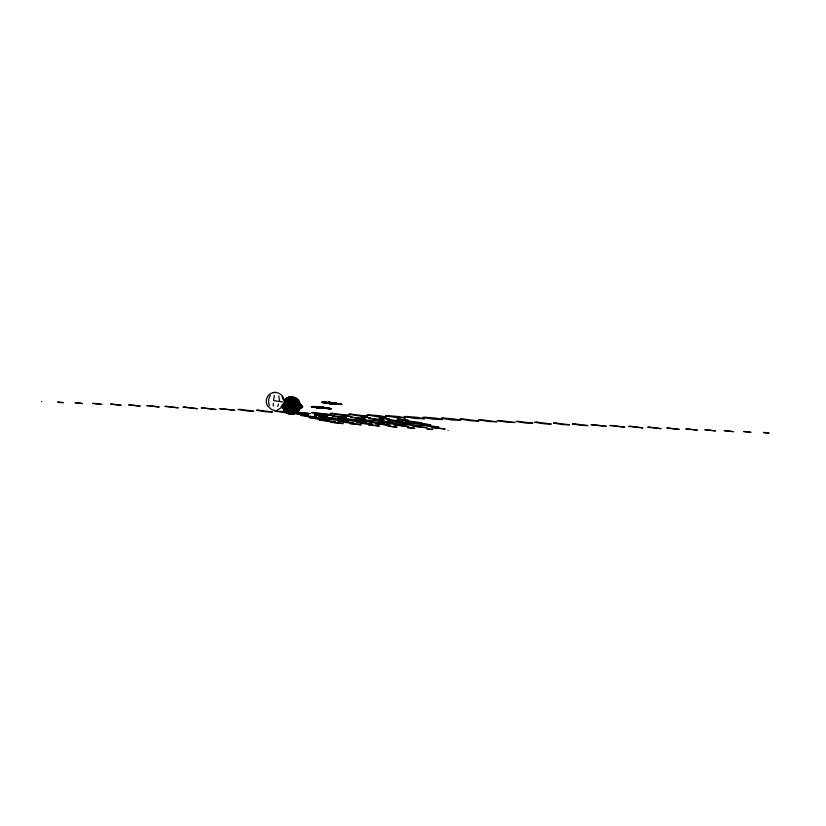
<?xml version="1.0" encoding="UTF-8"?>
<svg xmlns="http://www.w3.org/2000/svg" width="826" height="826" viewBox="0 0 826 826"><rect width="100%" height="100%" fill="white"/><g stroke="black" fill="none" stroke-linecap="round" stroke-linejoin="round"><path stroke-width="1.24" d="M273.313 405.969L273.313 403.367M274.346 395.458L273.499 400.569L286.694 402.603M277.763 406.444L278.538 403.924M281.036 406.981L282.399 404.554M283.401 405.019L281.893 407.373L277.123 410.15M283.948 399.485C282.688 392.536 273.076 389.944 268.533 395.334A9.003 8.921 64.5 0 0 267.5 405.845L271.63 409.562L274.335 410.295M324.566 402.117L321.603 402.138L323.038 402.654M325.258 402.231L322.667 402.252L328.036 403.222M325.909 402.334L323.833 402.376L324.618 402.747M324.711 402.469L326.559 402.448M328.397 402.747L326.786 402.696L329.285 403.15M332.599 403.429L334.22 403.48L331.711 403.026M333.88 403.635L335.088 403.573L334.54 403.325M334.437 403.728L336.285 403.697L335.604 403.387M337.173 403.8L325.155 402.52M335.748 403.945L338.557 403.945L337.4 403.491M313.756 406.485L311.216 406.568L312.517 407.073M314.5 406.599L311.567 406.609L312.817 407.094M315.191 406.712L312.734 406.733L317.649 407.652M316.172 406.877L313.88 406.857L314.623 407.197M317.37 407.073L316.833 407.321M322.852 407.961L323.833 407.91L321.324 407.455M323.493 408.065L325.454 408.085M325.031 408.323L327.715 408.323M325.878 408.457L328.397 408.395L327.21 407.93M295.326 411.72L293.096 411.833L294.108 412.298M296.162 411.782L298.031 411.678L283.803 410.171L297.061 412.484L292.032 412.37M273.292 392.556L276.09 392.412M338.195 404.327L341.499 404.286L328.8 402.303L339.063 403.997L326.982 403.274L340.519 404.172L328.82 402.314L339.548 404.059L326.807 403.284L341.985 404.337L328.789 402.303L340.033 404.11L326.838 403.284L341.004 404.224L328.831 402.324M292.259 396.666L292.373 396.717M291.516 397.254L288.511 397.192L295.945 397.977C279.24 395.685 300.84 397.678 292.817 397.389M290.597 399.619L284.856 399.495L299.084 401.013L285.827 398.7L298.289 400.021L293.251 399.918M323.947 402.014L333.642 402.923M325.589 402.283L329.471 402.613M329.956 402.83L325.919 402.603L326.456 402.851M286.064 400.641L299.673 402.417L284.939 401.188M331.05 403.336L333.239 403.532M285.858 401.064L299.848 402.892L284.691 401.612M331.784 403.677L338.784 403.966L333.735 402.912M285.641 401.477L300.034 403.356L285.713 402.252M285.455 401.901L300.272 403.831L285.207 402.644M285.362 402.334L300.716 404.337L285.104 403.088M285.269 402.778L301.149 404.833L285.011 403.532M285.176 403.212L301.593 405.339L283.927 403.811M285.073 403.646L295.615 404.492L302.037 405.834L283.814 404.244M284.98 404.079L295.687 404.926L302.481 406.34L293.292 406L282.657 404.203M313.55 406.444L323.255 407.352M314.675 406.629L319.084 407.042M319.394 407.187L315.522 407.032L316.069 407.28M319.559 407.27L317.256 407.218L318.898 407.579M320.664 407.765L322.625 407.662M320.829 407.848L326.342 408.178L325.599 407.837M321.314 408.065L326.053 408.488M289.544 409.83L283.586 409.696L297.546 412.081L284.206 410.667L289.596 410.78M292.559 410.285L298.888 410.429L289.544 408.901L283.225 408.767L298.341 411.265L292.383 411.131M289.637 411.265L284.609 411.152L291.289 412.814L284.598 412.67L274.717 411.059L286.529 411.74M292.29 411.555L310.4 413.609L285.001 411.647L296.575 412.876L295.884 412.556M289.72 412.236L285.404 412.143L296.09 413.279L288.181 411.957M290.071 413.785C282.048 413.506 303.648 415.488 286.942 413.207L294.376 413.991L291.371 413.929M41.527 401.498L41.63 401.55M448.033 430.418L448.136 430.47M327.406 407.941L318.516 406.784L329.161 408.488L316.472 407.714L329.646 408.54L318.454 406.753L330.617 408.653L316.327 407.724L331.587 408.767L318.392 406.733L331.102 408.715L316.358 407.714M318.433 406.753L330.132 408.602L316.41 407.714M318.475 406.764L323.73 407.321M328.903 402.355L334.024 402.902M329.615 402.685L335.841 403.656M330.452 403.067L330.555 403.109M331.969 403.759L322.667 402.623M319.228 407.115L325.207 407.817M320.054 407.497L320.168 407.538M318.155 407.621L320.994 407.92M316.874 407.693L321.572 408.189M316.585 407.703L328.676 408.426L327.664 407.961M326.714 403.295L332.331 403.966M332.961 402.954L338.113 403.893M322.76 407.373L327.943 408.354M318.526 407.6L314.768 406.95M312.269 407.063L316.967 407.683M336.378 403.429L337.617 403.842M335.986 403.408L336.729 403.749M324.267 402.427L325.403 402.789M323.389 402.334L324.236 402.716M322.223 402.21L323.4 402.675M326.373 407.879L327.488 408.302M325.991 407.858L326.786 408.23M324.814 407.796L325.898 408.137M324.153 407.755L324.701 408.003M314.324 406.898L315.016 407.218M313.436 406.805L314.231 407.177M312.052 406.66L313.405 407.125M285.507 401.973L282.936 399.03L282.069 396.47M279.529 401.126L278.785 395.933M269.39 405.742A9.003 6.618 -88.7 0 1 270.422 395.231M58.047 401.983C55.435 402.551 71.542 403.233 58.047 401.983M75.982 402.675L75.001 402.727L82.435 403.522L75.982 402.675M93.916 403.377L92.708 403.439L101.877 404.41L93.916 403.377M111.923 404.079L110.519 404.162L121.205 405.298L111.923 404.079M130.167 404.833L128.649 404.916L140.224 406.144L130.167 404.833M288.801 397.482L287.603 397.543L296.771 398.514L288.801 397.482M288.202 397.833L286.798 397.905L297.484 399.041L288.202 397.833M148.412 405.576L146.78 405.669L159.232 406.991L148.412 405.576M287.83 398.225L286.312 398.308L297.887 399.536L287.83 398.225M287.097 399.01L285.342 399.103L298.682 400.517L287.097 399.01M286.488 399.805L284.547 399.918L299.301 401.477L286.488 399.805M166.656 406.33L164.901 406.423L178.251 407.837L166.656 406.33M286.271 400.228L284.278 400.331L299.487 401.952L286.271 400.228M184.9 407.073L183.031 407.177L197.259 408.684L184.9 407.073M203.279 407.837L201.338 407.951L216.102 409.51L203.279 407.837M284.887 404.523L282.544 404.647L293.282 406.464L302.925 406.836L295.76 405.37L284.887 404.523M284.898 404.977L282.575 405.101L293.199 406.888L302.399 407.228L295.605 405.814L284.898 404.977M221.688 408.612L219.685 408.725L234.894 410.336L221.688 408.612M284.908 405.421L282.606 405.545L293.127 407.311L301.862 407.621L295.44 406.268L284.908 405.421M284.908 405.876L282.626 406L293.044 407.734L301.335 408.003L284.908 405.876M284.918 406.33L282.657 406.454L292.972 408.168L300.809 408.395L284.918 406.33M284.929 406.784L282.678 406.908L292.9 408.591L300.272 408.777L284.929 406.784M240.087 409.386L238.033 409.5L247.366 411.028L253.696 411.162L240.087 409.386M284.939 407.239L282.709 407.363L292.817 409.015L299.745 409.169L284.939 407.239M285.032 407.703L282.853 407.827L292.734 409.438L299.425 409.582L285.032 407.703M285.156 408.178L283.039 408.292L292.652 409.861L299.157 410.006L285.156 408.178M258.497 410.161L256.37 410.274L265.982 411.844L272.487 411.988L258.497 410.161M285.404 409.128L283.401 409.231L298.609 410.842L285.404 409.128M287.324 412.597L286.116 412.67L295.295 413.64L287.324 412.597M313.849 412.504L311.598 412.628L321.81 414.311L329.192 414.497L313.849 412.504M297.711 413.64L296.08 413.723L308.532 415.044L297.711 413.64M290.37 414.456L290.37 414.456M332.362 413.299L330.101 413.423L340.415 415.127L348.252 415.364L332.362 413.299M302.574 415.272L300.396 415.395L310.266 417.006L316.957 417.151L302.574 415.272M315.914 414.828L314.159 414.92L327.509 416.335L315.914 414.828M326.549 414.476C323.926 415.055 340.044 415.726 326.549 414.476M350.885 414.094L348.603 414.218L359.021 415.953L367.312 416.221L350.885 414.094M320.953 416.5L318.722 416.614L328.841 418.266L335.769 418.431L320.953 416.5M334.117 416.015L332.248 416.118L346.476 417.636L334.117 416.015M344.432 415.623L343.451 415.674L350.895 416.459L344.432 415.623M311.495 417.522L309.151 417.646L319.879 419.474L329.533 419.845L322.367 418.369L311.495 417.522M369.408 414.879L367.105 415.003L377.627 416.769L386.361 417.078L379.939 415.726L369.408 414.879M339.434 417.739L337.184 417.853L347.395 419.536L354.777 419.732L339.434 417.739M352.444 417.233L350.513 417.337L365.268 418.906L352.444 417.233M362.315 416.758L361.117 416.82L370.285 417.801L362.315 416.758M330.927 418.772L328.603 418.896L339.228 420.682L348.417 421.023L341.623 419.618L330.927 418.772M387.921 415.674L385.608 415.798L396.232 417.595L405.421 417.935L398.628 416.521L387.921 415.674M321.242 419.825L319.063 419.938L328.934 421.549L335.624 421.704L321.242 419.825M357.906 418.968L355.645 419.092L365.959 420.806L373.796 421.033L357.906 418.968M380.29 417.915L378.886 417.987L389.573 419.123L380.29 417.915M406.444 416.469L404.1 416.593L414.838 418.41L424.481 418.792L417.316 417.316L406.444 416.469M370.812 418.452L368.809 418.555L384.018 420.176L370.812 418.452M349.501 420.021L347.199 420.145L357.72 421.91L366.465 422.21L360.043 420.868L349.501 420.021M339.93 421.095L337.813 421.208L347.416 422.778L353.931 422.922L339.93 421.095M332.331 422.22L330.689 422.303L343.151 423.624L332.331 422.22M425.07 417.275L422.747 417.398L433.371 419.195L442.56 419.536L435.767 418.121L425.07 417.275M376.377 420.207L374.095 420.331L384.524 422.065L392.804 422.334L376.377 420.207M389.17 419.67L387.115 419.784L396.449 421.301L402.778 421.446L389.17 419.67M398.493 419.102L396.965 419.185L408.54 420.413L398.493 419.102M368.076 421.281L365.794 421.405L376.212 423.139L384.503 423.408L368.076 421.281M358.629 422.375L356.564 422.478L365.908 424.006L372.227 424.141L358.629 422.375M443.686 418.09L441.383 418.214L451.915 419.98L460.65 420.279L454.228 418.927L443.686 418.09M351.184 423.521L349.666 423.593L361.241 424.822L351.184 423.521M394.859 421.446L392.556 421.57L403.078 423.335L411.823 423.635L405.401 422.282L394.859 421.446M407.528 420.888L405.411 421.002L415.024 422.571L421.528 422.716L407.528 420.888M386.661 422.53L384.389 422.654L394.714 424.358L402.541 424.595L386.661 422.53M462.312 418.896L460.03 419.019L470.448 420.754L478.739 421.023L462.312 418.896M377.317 423.645L375.314 423.748L390.533 425.369L377.317 423.645M370.038 424.812L368.633 424.894L379.32 426.03L370.038 424.812M413.33 422.685L411.018 422.809L421.642 424.605L430.831 424.936L424.037 423.531L413.33 422.685M405.236 423.79L402.995 423.903L413.207 425.586L420.589 425.782L405.236 423.79M480.938 419.701L478.667 419.825L488.982 421.539L496.818 421.766L480.938 419.701M396.015 424.915L394.074 425.018L408.829 426.588L396.015 424.915M389.118 426.154L387.921 426.216L397.089 427.187L389.118 426.154M499.554 420.517L497.314 420.63L507.525 422.313L514.908 422.509L499.554 420.517M423.821 425.039L421.59 425.163L431.699 426.815L438.627 426.97L423.821 425.039M414.735 426.195L412.866 426.299L427.094 427.806L414.735 426.195M518.181 421.322L515.951 421.446L526.059 423.098L532.987 423.253L518.181 421.322M408.292 427.507L407.311 427.558L414.745 428.343L408.292 427.507M433.588 427.496L431.833 427.589L445.183 429.004L433.588 427.496M536.89 422.148L534.711 422.262L544.592 423.872L551.283 424.027L536.89 422.148M427.455 428.849C424.843 429.427 440.95 430.098 427.455 428.849M555.63 422.974L553.513 423.088L563.115 424.657L569.63 424.801L555.63 422.974M574.369 423.8L572.304 423.914L581.649 425.442L587.967 425.576L574.369 423.8M593.109 424.636L591.106 424.74L606.315 426.35L593.109 424.636M611.839 425.462L609.898 425.566L624.663 427.135L611.839 425.462M630.61 426.288L628.741 426.392L642.969 427.899L630.61 426.288M649.504 427.145L647.749 427.238L661.099 428.653L649.504 427.145M668.399 428.002L666.768 428.085L679.22 429.406L668.399 428.002M687.304 428.849L685.776 428.931L697.351 430.16L687.304 428.849M706.199 429.706L704.795 429.778L715.481 430.914L706.199 429.706M725.331 430.604L724.123 430.666L733.292 431.637L725.331 430.604M744.536 431.502L743.565 431.554L750.999 432.349L744.536 431.502M763.751 432.411C761.128 432.989 777.245 433.66 763.751 432.411M784.215 433.516L784.215 433.516"/></g></svg>
